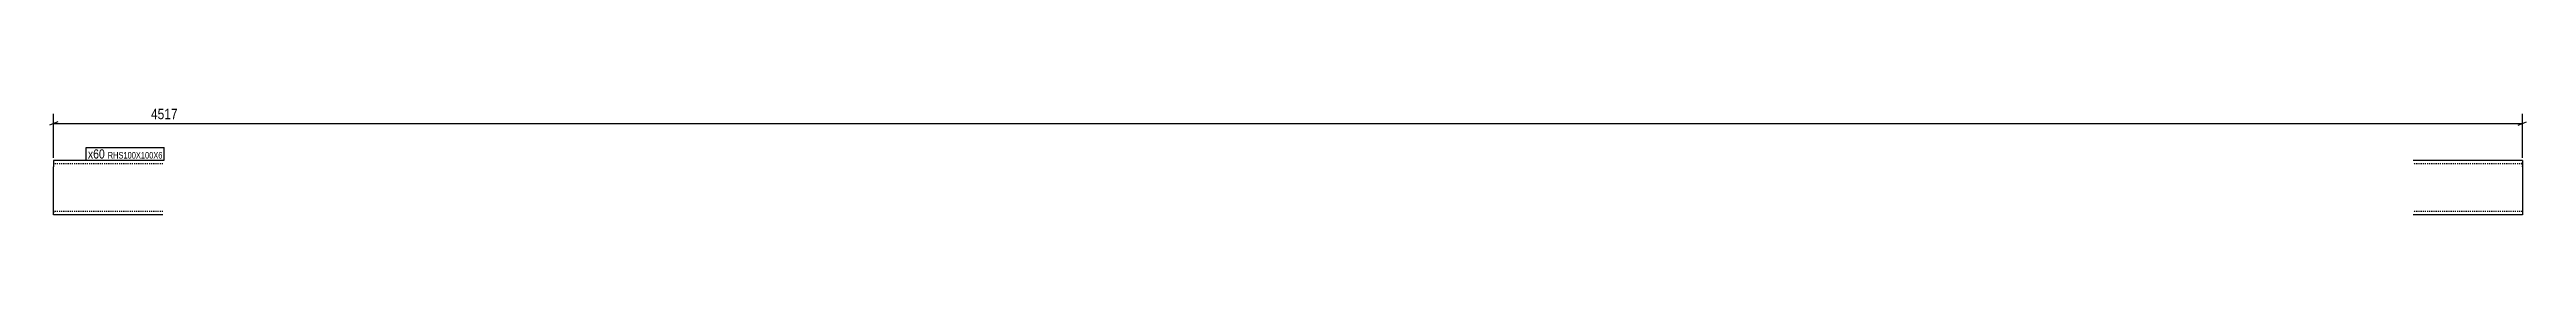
# Model space of a CAD drawing. Header units: millimetres. Extents: x 15 to 4548, y 15 to 215.
import ezdxf

# ---------------------------------------------------------------- set-up
doc = ezdxf.new("R2010")
doc.units = ezdxf.units.MM
doc.linetypes.add('DXK_LINE_DOT2', pattern=[3.9198, 1.9599, -1.9599])
for name, color, linetype in [('MÅLSÆTNING', 7, 'Continuous'), ('STÅL', 7, 'Continuous'), ('TEKST', 7, 'Continuous')]:
    doc.layers.add(name, color=color, linetype=linetype)
doc.styles.add('Arial Narrow', font='ARIALN.TTF', dxfattribs={"height": 0.2})

msp = doc.modelspace()

# ---------------------------------------------------------------- linework, layer by layer
at = {"layer": 'MÅLSÆTNING', "color": 7, "linetype": 'Continuous'}
for p, q in [((30, 185.9), (15, 179.9)), ((22.5, 120), (22.5, 200.7)), ((22.5, 182.9), (4540, 182.9)), ((4532.5, 179.9), (4547.5, 185.9)), ((4540, 120), (4540, 200.7))]:
    msp.add_line(p, q, dxfattribs=at)
at = {"layer": 'STÅL', "color": 2, "linetype": 'Continuous'}
for p, q in [((22.5, 115), (22.5, 103)), ((222.5, 115), (22.5, 115)), ((22.5, 22.4), (22.5, 103)), ((4540, 115), (4340, 115)), ((4540, 115), (4540, 114.1)), ((4540, 114.1), (4540, 103)), ((4540, 103), (4540, 27)), ((22.5, 15.9), (22.5, 22.4)), ((22.5, 15), (22.5, 15.9)), ((222.5, 15), (22.5, 15)), ((4540, 15), (4340, 15)), ((4540, 27), (4540, 15))]:
    msp.add_line(p, q, dxfattribs=at)
at = {"layer": 'STÅL', "color": 7, "linetype": 'DXK_LINE_DOT2'}
for p, q in [((222.5, 109), (22.5, 109)), ((4540, 109), (4340, 109)), ((4540, 103), (4540, 111.5)), ((22.5, 22.4), (22.5, 21.5)), ((22.5, 21), (22.5, 21.5)), ((222.5, 21), (22.5, 21)), ((22.5, 21), (22.5, 18.5)), ((22.5, 15), (22.5, 15)), ((4540, 21), (4340, 21)), ((4540, 21), (4540, 21.5))]:
    msp.add_line(p, q, dxfattribs=at)

# ---------------------------------------------------------------- next in the draw order: wipeouts: each hides what was drawn before it
at = {"color": 0}
for points, layer in [([(4365.9, 186.7), (4365.9, 214.7), (196.6, 214.7), (196.6, 186.7)], 'MÅLSÆTNING'), ([(116.2, 118.5), (116.2, 136), (85.2, 136), (85.2, 118.5)], 'TEKST')]:
    msp.add_wipeout(points, dxfattribs=at).dxf.layer = layer

# ---------------------------------------------------------------- next in the draw order: texts
at = {"layer": 'MÅLSÆTNING', "color": 3, "style": 'Arial Narrow'}
msp.add_text('4517', height=19.09, dxfattribs=at).set_placement((200.6, 190.7))

# ---------------------------------------------------------------- next in the draw order: wipeouts: each hides what was drawn before it
at = {"color": 0}
msp.add_wipeout([(116.2, 118.5), (116.2, 136), (85.2, 136), (85.2, 118.5)], dxfattribs=at).dxf.layer = 'TEKST'

# ---------------------------------------------------------------- next in the draw order: linework, layer by layer
at = {"layer": 'TEKST', "color": 7, "linetype": 'Continuous'}
msp.add_line((82.2, 115.5), (82.2, 139), dxfattribs=at)

# ---------------------------------------------------------------- next in the draw order: wipeouts: each hides what was drawn before it
at = {"color": 0}
msp.add_wipeout([(221.9, 118.5), (221.9, 131), (121.4, 131), (121.4, 118.5)], dxfattribs=at).dxf.layer = 'TEKST'

# ---------------------------------------------------------------- next in the draw order: wipeouts: each hides what was drawn before it
msp.add_wipeout([(221.9, 118.5), (221.9, 131), (121.4, 131), (121.4, 118.5)], dxfattribs=at).dxf.layer = 'TEKST'

# ---------------------------------------------------------------- next in the draw order: linework, layer by layer
at = {"layer": 'TEKST', "color": 7, "linetype": 'Continuous'}
for p, q in [((82.2, 139), (224.9, 139)), ((224.9, 115.5), (224.9, 139)), ((82.2, 115.5), (224.9, 115.5))]:
    msp.add_line(p, q, dxfattribs=at)

# ---------------------------------------------------------------- next in the draw order: texts
at = {"layer": 'TEKST', "color": 3, "style": 'Arial Narrow'}
for s, height, p in [('x60', 16.7, (85.2, 118.5)), ('RHS100X100X6', 11.93, (121.4, 118.5))]:
    msp.add_text(s, height=height, dxfattribs=at).set_placement(p)

doc.saveas('drawing.dxf')
